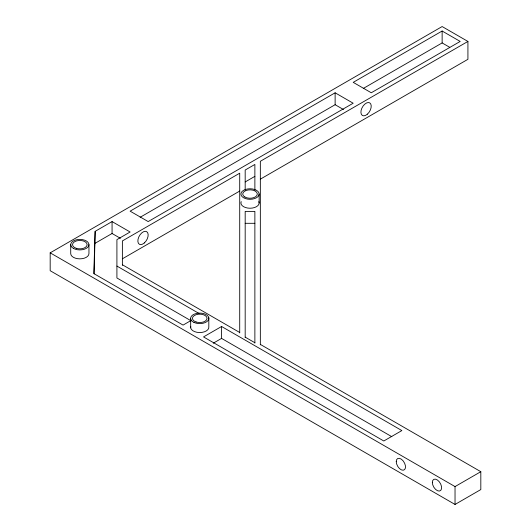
<?xml version="1.0" encoding="UTF-8"?>
<svg xmlns="http://www.w3.org/2000/svg" width="531" height="531" viewBox="0 0 531 531"><rect width="100%" height="100%" fill="white"/><g stroke="black" fill="none" stroke-linecap="round" stroke-linejoin="round"><path stroke-width="0.8" d="M191.127 320.824L116.913 277.972L116.913 239.627L130.122 232.001L112.068 221.58L95.142 231.357L93.781 273.551L183.069 325.098L190.702 320.691M94.153 273.877L95.142 231.357M260.343 344.407L480.82 471.694L480.82 489.562L455.034 504.45L50.179 270.71L50.179 252.842L442.137 26.55L467.924 41.438L467.924 59.306L260.343 179.153M335.127 92.799L130.122 211.159L148.169 221.58L353.175 103.22L335.127 92.799L335.127 104.713L140.157 217.279M442.137 31.017L353.221 82.351L371.269 92.772L460.191 41.438L442.137 31.017L442.137 42.925L363.257 88.471M95.142 243.264L112.068 233.494L120.398 238.3M467.924 41.438L260.343 161.285L260.343 344.871M245.183 181.947L254.873 176.352M122.382 258.803L239.713 191.06M221.58 326.492L203.526 336.913L383.807 440.995L401.854 430.575L221.58 326.492L221.58 338.4L391.798 436.681M213.243 343.212L221.58 338.4M50.179 252.842L455.034 486.582L480.82 471.694M245.183 223.305L254.873 223.305M442.137 42.925L449.777 47.339M335.127 104.713L343.457 109.519M122.382 264.757L239.713 332.492M245.183 337.145L254.873 342.734M116.913 266.064L198.979 313.443M455.034 486.582L455.034 504.45M259.148 194.041A9.12 5.264 0 0 1 245.468 198.594A9.12 5.264 0 0 1 245.468 189.481A9.12 5.264 0 0 1 259.148 194.041L259.148 202.968M254.873 190.184L254.873 164.444L245.183 170.039L245.183 190.118M254.873 343.079L254.873 211.391L245.183 211.391L245.183 337.47M239.713 332.937L239.713 173.192L122.382 240.935L122.382 265.374M208.816 317.83L208.816 326.764A9.12 5.264 0 0 1 199.45 332.545A9.12 5.264 0 0 1 190.748 326.432M190.669 318.872L190.669 327.806M112.068 221.58L112.068 233.494M88.949 244.658L88.949 253.592A9.12 5.264 0 0 1 79.836 258.856A9.12 5.264 0 0 1 70.716 253.592L70.716 244.658M258.836 201.607A9.12 5.264 0 0 1 250.028 208.232A9.12 5.264 0 0 1 241.22 201.607M432.34 482.413A6.564 3.79 60 0 0 439.303 491.075A6.564 3.79 60 0 0 439.303 481.796A6.564 3.79 60 0 0 432.34 482.413M396.239 461.572A6.564 3.79 60 0 0 403.202 470.234A6.564 3.79 60 0 0 403.202 460.948A6.564 3.79 60 0 0 396.239 461.572M76.192 248.302A7.295 4.208 0 0 0 87.13 244.658A7.295 4.208 0 0 0 76.192 241.008A7.295 4.208 0 0 0 76.192 248.302M196.098 321.998A7.295 4.208 0 0 0 207.037 318.354A7.295 4.208 0 0 0 196.098 314.704A7.295 4.208 0 0 0 196.098 321.998M244.871 197.014A7.295 4.208 0 0 0 257.07 195.129A7.295 4.208 0 0 0 248.143 189.972A7.295 4.208 0 0 0 244.871 197.014M193.961 322.423A9.12 5.264 0 0 0 208.743 319.204A9.12 5.264 0 0 0 196.53 313.429A9.12 5.264 0 0 0 193.961 322.423M73.391 248.382A9.12 5.264 0 0 0 88.644 246.019A9.12 5.264 0 0 0 77.473 239.574A9.12 5.264 0 0 0 73.391 248.382M144.346 242.939A7.295 4.208 -60 0 0 146.662 231.642A7.295 4.208 -60 0 0 138.033 239.295A7.295 4.208 -60 0 0 144.346 242.939M367.406 114.158A7.295 4.208 -60 0 0 369.715 102.861A7.295 4.208 -60 0 0 361.087 110.514A7.295 4.208 -60 0 0 367.406 114.158"/></g></svg>
